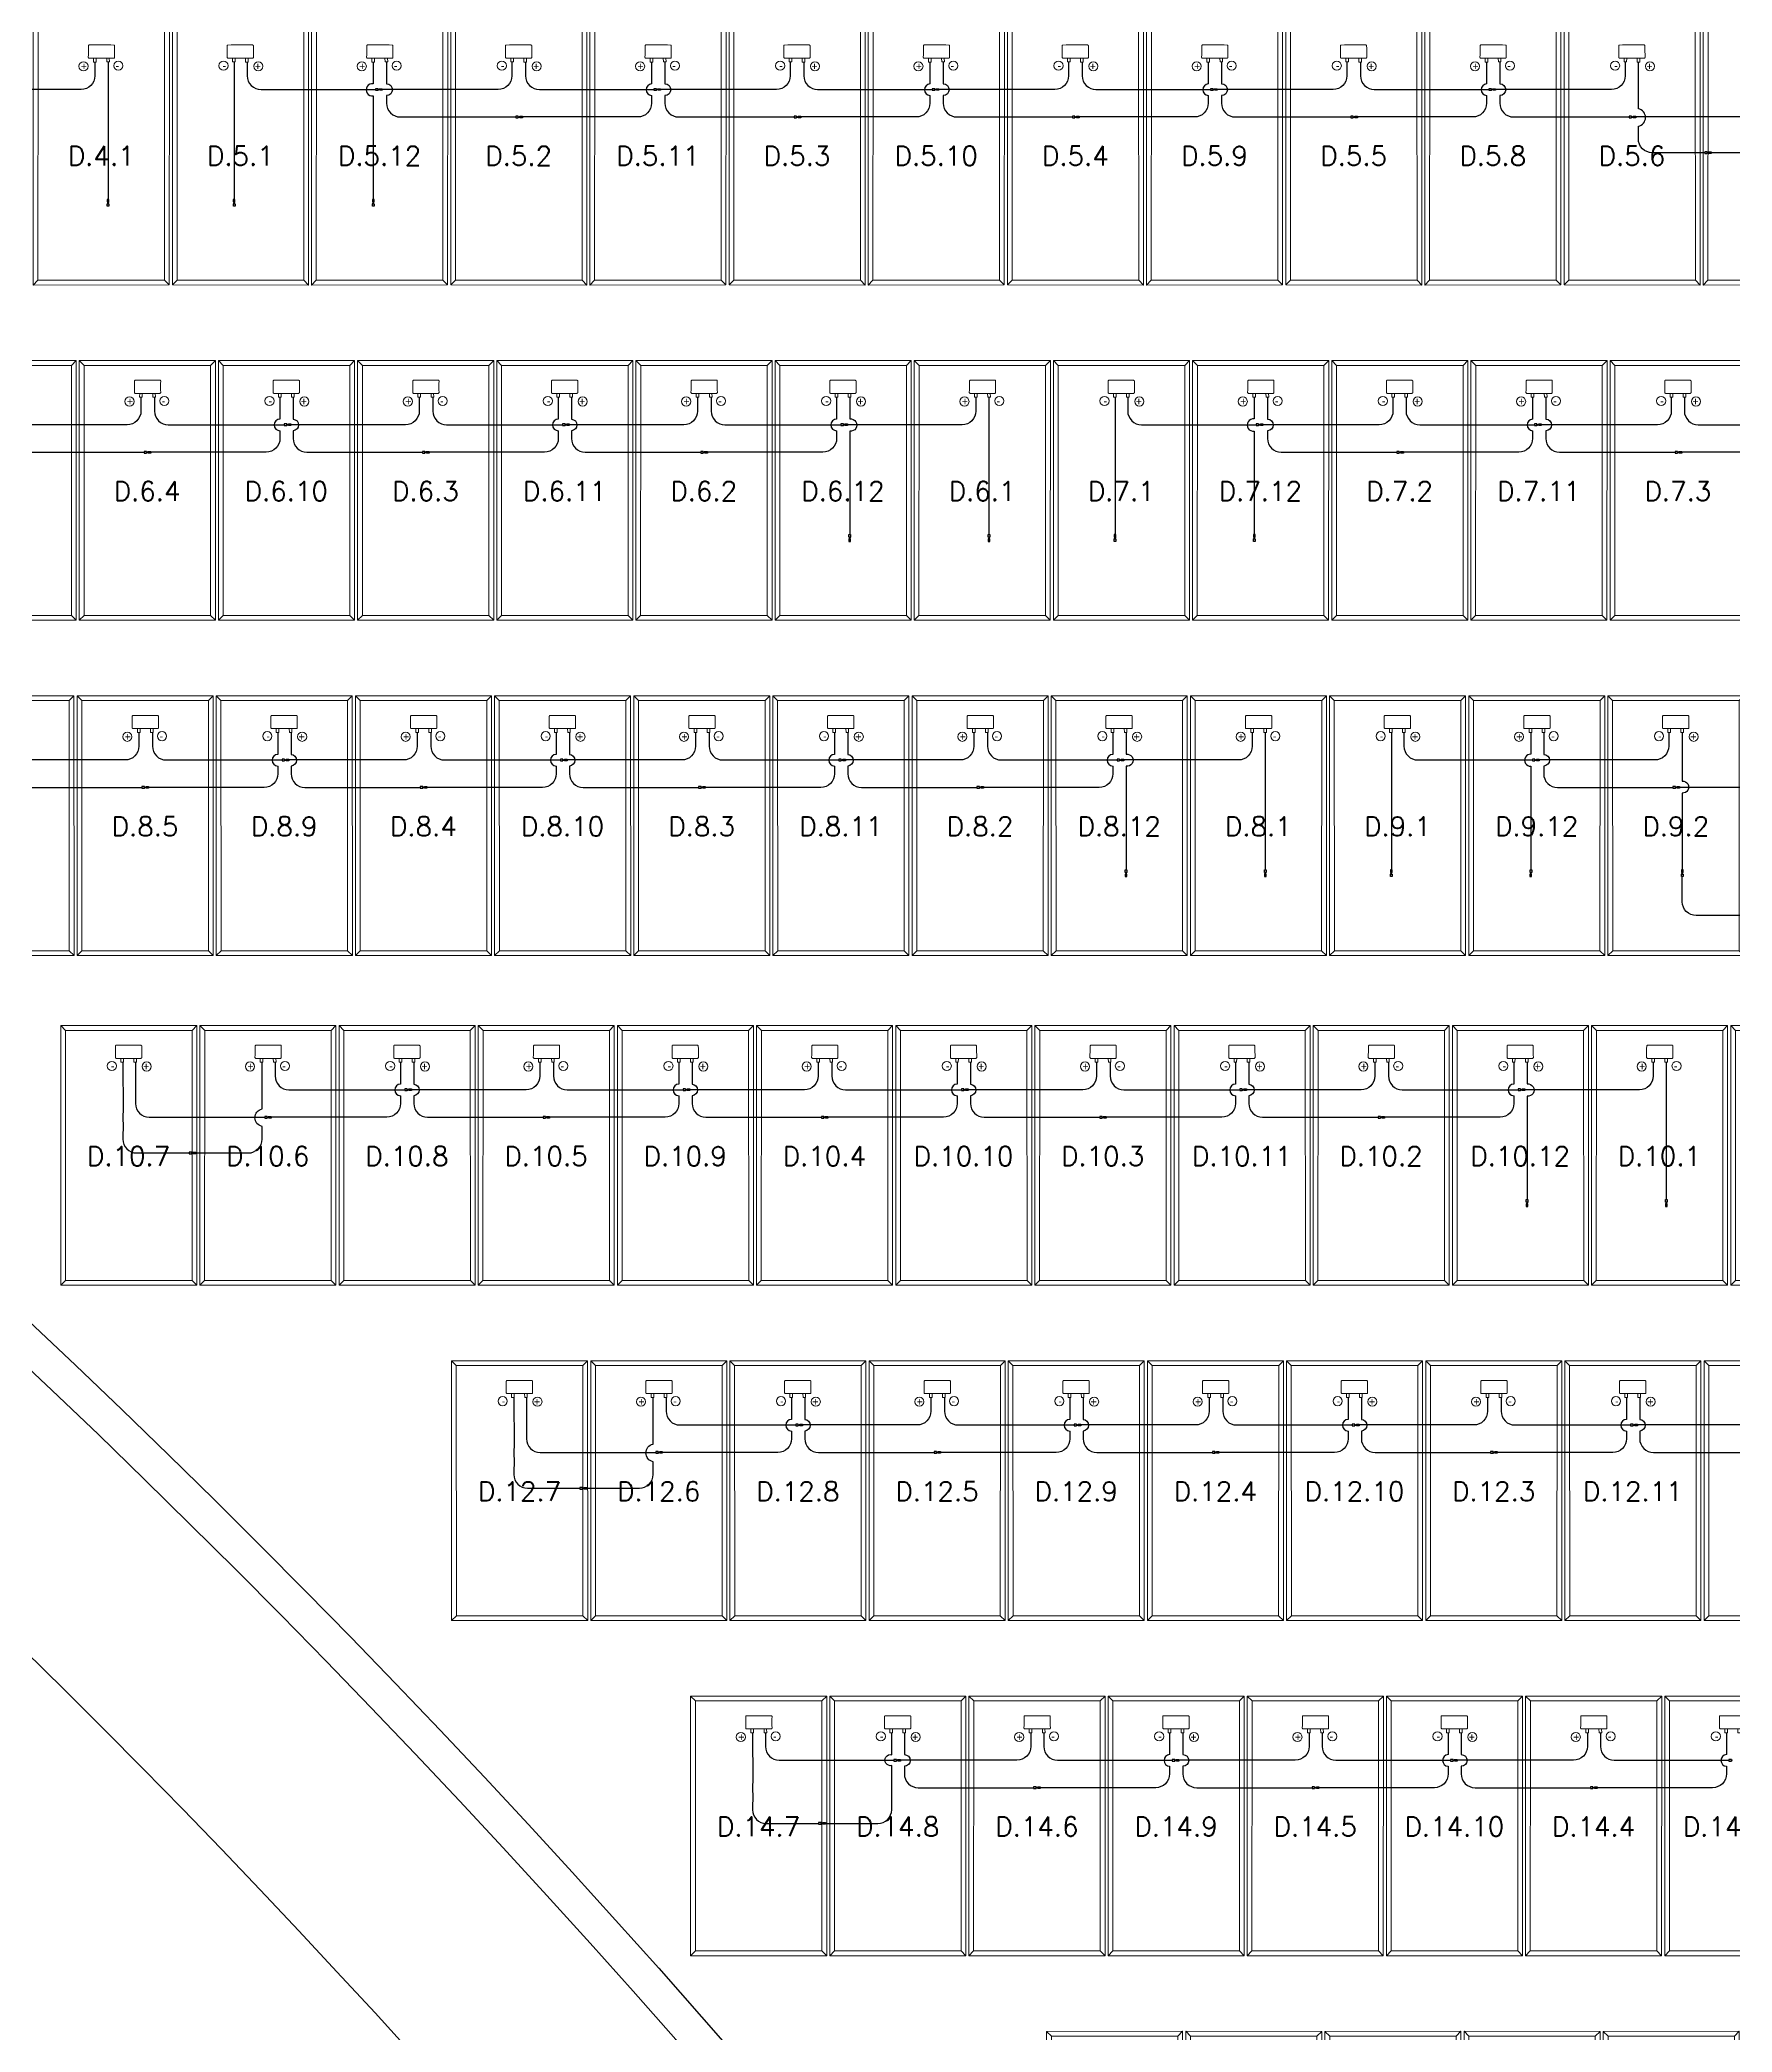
# Model space of a CAD drawing. Header units: metres. Extents: x 1796 to 2240, y -1398 to -999.
# Drawn here: x 2064.93 to 2077.25, y -1202.08 to -1187.58 of the extents above; entities that cross this region are included whole.
import ezdxf

# ---------------------------------------------------------------- set-up
doc = ezdxf.new("R2010")
doc.units = ezdxf.units.M
doc.header["$MEASUREMENT"] = 0
for name, color, linetype in [('ARQUITETURA', 253, 'CONTINUOUS'), ('CABO_MODULO_FV', 7, 'CONTINUOUS'), ('CABO_ORION_FV', 7, 'CONTINUOUS'), ('CONECTOR_MODULO_FV', 3, 'CONTINUOUS'), ('MÓDULOS FV', 7, 'CONTINUOUS')]:
    doc.layers.add(name, color=color, linetype=linetype)
doc.layers.add('MOD_ALOCADOS_A', color=5, linetype='CONTINUOUS', lineweight=9)
doc.layers.add('MODULOS_PV', color=2, linetype='CONTINUOUS', lineweight=9)
doc.styles.add('R120-500', font='romans.shx', dxfattribs={"height": 1.5})

# ---------------------------------------------------------------- blocks, each defined once
blk = doc.blocks.new('modulo')
at = {"layer": 'MODULOS_PV', "color": 8}
for p, q in [((-0.751, 2.014), (-0.753, 2.063)), ((-1.381, 1.342), (-1.43, 1.34)), ((0.577, 0.769), (0.626, 0.771)), ((-0.053, 0.097), (-0.051, 0.048))]:
    blk.add_line(p, q, dxfattribs=at)
for points in [[(-1.43, 1.34), (-0.753, 2.063), (0.626, 0.771), (-0.051, 0.048)], [(-1.381, 1.342), (-0.751, 2.014), (0.577, 0.769), (-0.053, 0.097)]]:
    blk.add_lwpolyline(points, close=True, dxfattribs=at)
for points in [[(-0.956, 1.498), (-0.935, 1.478), (-0.922, 1.492), (-0.943, 1.512)], [(-0.878, 1.581), (-0.857, 1.562), (-0.87, 1.548), (-0.891, 1.567)]]:
    blk.add_lwpolyline(points, dxfattribs=at)
blk.add_circle((-0.793, 1.591), 0.0332, dxfattribs=at)
at = {"layer": 'MODULOS_PV', "color": 1}
blk.add_circle((-0.963, 1.403), 0.0332, dxfattribs=at)
at = {"layer": 'MODULOS_PV', "color": 8}
blk.add_open_spline([(-0.986, 1.473), (-1.006, 1.493), (-1.027, 1.512), (-1.048, 1.532), (-1.048, 1.532), (-1.049, 1.534), (-1.049, 1.536), (-1.048, 1.538), (-1.048, 1.539), (-1.007, 1.583), (-0.966, 1.627), (-0.925, 1.67), (-0.924, 1.671), (-0.922, 1.672), (-0.919, 1.672), (-0.918, 1.671), (-0.917, 1.671), (-0.897, 1.652), (-0.876, 1.632), (-0.855, 1.613), (-0.855, 1.612), (-0.854, 1.611), (-0.854, 1.608), (-0.855, 1.606), (-0.855, 1.605), (-0.896, 1.561), (-0.937, 1.518), (-0.978, 1.474), (-0.979, 1.473), (-0.981, 1.472), (-0.984, 1.472), (-0.985, 1.473), (-0.986, 1.473)], degree=3, knots=[0, 0, 0, 0, 1, 1, 1, 1.002534, 1.003925, 1.008052, 1.008052, 1.008052, 2.008052, 2.008052, 2.008052, 2.012179, 2.01357, 2.016104, 2.016104, 2.016104, 3.016104, 3.016104, 3.016104, 3.018638, 3.02003, 3.024156, 3.024156, 3.024156, 4.024156, 4.024156, 4.024156, 4.028283, 4.029675, 4.032208, 4.032208, 4.032208, 4.032208], dxfattribs=at)
at = {"layer": 'MODULOS_PV', "color": 8, "insert": (-0.827, 1.597), "char_height": 0.0572, "width": 0.10748, "attachment_point": 1, "rotation": 46.8722}
blk.add_mtext('-', dxfattribs=at)
at = {"layer": 'MODULOS_PV', "color": 1, "insert": (-0.997, 1.409), "char_height": 0.0572, "width": 0.10748, "attachment_point": 1, "rotation": 46.8722}
blk.add_mtext('+', dxfattribs=at)
blk = doc.blocks.new('CONECTOR_PLACA')
at = {"layer": 'CONECTOR_MODULO_FV'}
blk.add_hatch(color=256, dxfattribs=at).paths.add_polyline_path([(-0.001, -0.018), (0.001, -0.018), (0.001, -0.024), (0, -0.024), (-0.001, -0.024)])
for p, q in [((0, 0), (-0.006, 0)), ((-0.006, 0), (-0.006, -0.018)), ((0.006, 0), (0, 0)), ((0.006, -0.018), (0.006, 0)), ((-0.006, -0.018), (0.006, -0.018)), ((-0.001, -0.018), (-0.001, -0.024)), ((0.001, -0.018), (0.001, -0.024))]:
    blk.add_line(p, q, dxfattribs=at)
for points in [[(-0.002, -0.018), (-0.002, -0.022), (-0.001, -0.023), (-0.001, -0.024), (0, -0.024)], [(0.002, -0.018), (0.002, -0.022), (0.001, -0.023), (0.001, -0.024), (0, -0.024)]]:
    blk.add_lwpolyline(points, dxfattribs=at)
blk = doc.blocks.new('CONECTOR ORION')
at = {"layer": 'CONECTOR_MODULO_FV', "true_color": 0xf8d731}
blk.add_hatch(color=40, dxfattribs=at).paths.add_polyline_path([(-537.822, -669.536), (-537.822, -669.538), (-537.816, -669.538), (-537.816, -669.537), (-537.816, -669.536)])
at = {"layer": 'CONECTOR_MODULO_FV', "color": 40, "true_color": 0xf8d731}
for p, q in [((-537.84, -669.537), (-537.84, -669.531)), ((-537.84, -669.531), (-537.822, -669.531)), ((-537.84, -669.543), (-537.84, -669.537)), ((-537.822, -669.543), (-537.84, -669.543)), ((-537.822, -669.531), (-537.822, -669.543)), ((-537.822, -669.536), (-537.816, -669.536)), ((-537.822, -669.538), (-537.816, -669.538))]:
    blk.add_line(p, q, dxfattribs=at)
for points in [[(-537.822, -669.534), (-537.818, -669.534), (-537.817, -669.536), (-537.816, -669.536), (-537.816, -669.537)], [(-537.822, -669.539), (-537.818, -669.539), (-537.817, -669.538), (-537.816, -669.538), (-537.816, -669.537)]]:
    blk.add_lwpolyline(points, dxfattribs=at)

msp = doc.modelspace()

# ---------------------------------------------------------------- hatches: boundary and pattern name
at = {"layer": 'ARQUITETURA'}
h = msp.add_hatch(dxfattribs=at)
h.set_pattern_fill('AR-SAND', color=116, scale=3, angle=-46.877, style=0)
h.set_pattern_definition([(350.62296, (1466.5355, -762.2295), (4.089919, 4.08927), [0, -4.56, 0, -5.1, 0, -4.875]), (320.623, (1466.5355, -762.2295), (9.808834, 1.91215), [0, -2.46, 0, -4.11, 0, -1.575]), (280.62296, (1464.013, -759.536), (6.39856, -6.807323), [0, -1.5, 0, -5.4, 0, -7.05]), (270.623, (1464.013, -759.536), (8.08648, -4.78256), [0, -0.75, 0, -3.54, 0, -4.05])])
edge = h.paths.add_edge_path(flags=16)
edge.add_arc((2066.287, -1207.214), 1.5, 0, 360)
edge = h.paths.add_edge_path(flags=16)
edge.add_arc((2057.599, -1198.564), 1.5, 0, 360)
edge = h.paths.add_edge_path(flags=16)
edge.add_arc((2073.665, -1217.85), 1.5, 0, 360)
edge = h.paths.add_edge_path()
edge.add_line((2077.352, -1309.792), (2085.445, -1302.211))
edge.add_line((2085.445, -1302.211), (2073.239, -1273.427))
edge.add_line((2073.239, -1273.427), (2067.011, -1271.396))
edge.add_line((2067.011, -1271.396), (2078.13, -1237.298))
edge.add_line((2078.13, -1237.298), (2099.861, -1244.384))
edge.add_line((2099.861, -1244.384), (2105.891, -1225.893))
edge.add_line((2105.891, -1225.893), (2099.905, -1223.941))
edge.add_line((2099.905, -1223.941), (2088.659, -1230.952))
edge.add_line((2088.659, -1230.952), (2087.386, -1231.745))
edge.add_line((2087.386, -1231.745), (2081.302, -1221.986))
edge.add_line((2081.302, -1221.986), (2075.324, -1212.397))
edge.add_arc((2015.073, -1249.958), 71, 31.93963, 58.40362)
edge.add_line((2052.273, -1189.483), (2051.642, -1190.504))
edge.add_line((2051.642, -1190.504), (2053.79, -1191.88))
edge.add_line((2053.79, -1191.88), (2048.269, -1200.819))
edge.add_line((2048.269, -1200.819), (2046.144, -1199.883))
edge.add_line((2046.144, -1199.883), (2045.083, -1201.601))
edge.add_line((2045.083, -1201.601), (2040.549, -1199.602))
edge.add_line((2040.549, -1199.602), (2026.147, -1232.207))
edge.add_line((2026.147, -1232.207), (2038.654, -1250.543))
edge.add_line((2038.654, -1250.543), (2041.807, -1254.475))
edge.add_line((2041.807, -1254.475), (2044.458, -1252.416))
edge.add_arc((2056.298, -1243.206), 15, -76.2429, 217.8803, ccw=False)
edge.add_line((2059.865, -1257.775), (2060.07, -1259.076))
edge.add_line((2060.07, -1259.076), (2062.972, -1258.62))
edge.add_line((2062.972, -1258.62), (2063.461, -1261.731))
edge.add_line((2063.461, -1261.731), (2056.398, -1262.842))
edge.add_line((2056.398, -1262.842), (2055.909, -1259.731))
edge.add_line((2055.909, -1259.731), (2057.581, -1259.468))
edge.add_line((2057.581, -1259.468), (2057.377, -1258.167))
edge.add_arc((2056.298, -1243.206), 15, 229.7345, 274.1253, ccw=False)
edge.add_line((2046.603, -1254.651), (2042.748, -1259.156))
edge.add_line((2042.748, -1259.156), (2047.014, -1260.547))
edge.add_line((2047.014, -1260.547), (2045.299, -1265.809))
edge.add_line((2045.299, -1265.809), (2040.345, -1264.193))
edge.add_line((2040.345, -1264.193), (2039.012, -1268.282))
edge.add_line((2039.012, -1268.282), (2061.183, -1275.512))
edge.add_line((2061.183, -1275.512), (2054.053, -1297.379))
edge.add_line((2054.053, -1297.379), (2078.772, -1305.439))
edge.add_line((2078.772, -1305.439), (2077.352, -1309.792))

# ---------------------------------------------------------------- linework, layer by layer
msp.add_lwpolyline([(2006.496, -1174.337), (2028.464, -1178.451, -0.210066), (2076.809, -1211.471)], format="xyb", dxfattribs=at)
for radius, start, end in [(90.5, 31.93963, 79.39324), (90.25, 31.93963, 79.39324), (92, 41.65318, 63.57537), (72.5, 31.93963, 79.39324), (71, 31.93963, 74.22149)]:
    msp.add_arc((2015.073, -1249.958), radius, start, end, dxfattribs=at)
at = {"layer": 'CABO_MODULO_FV'}
for p, q in [((2065.431, -1187.742), (2065.431, -1188.742)), ((2066.348, -1187.742), (2066.348, -1188.742)), ((2071.843, -1190.182), (2071.843, -1191.182)), ((2072.761, -1190.182), (2072.761, -1191.182)), ((2073.854, -1192.622), (2073.854, -1193.622)), ((2074.772, -1192.622), (2074.772, -1193.622)), ((2076.773, -1195.022), (2076.773, -1196.022))]:
    msp.add_line(p, q, dxfattribs=at)
at = {"layer": 'CABO_MODULO_FV', "color": 1}
for points in [[(2065.335, -1187.742), (2065.335, -1187.842, -0.414214), (2065.235, -1187.942), (2064.401, -1187.942)], [(2066.444, -1187.742), (2066.444, -1187.842, 0.414214), (2066.544, -1187.942), (2067.378, -1187.942)], [(2067.361, -1187.742), (2067.361, -1187.9, 1.170805), (2067.361, -1187.988), (2067.361, -1188.742)], [(2069.387, -1187.742), (2069.387, -1187.901, 0.928013), (2069.387, -1187.986), (2069.387, -1188.042, -0.414214), (2069.287, -1188.142), (2068.447, -1188.142)], [(2068.47, -1187.742), (2068.47, -1187.842, 0.414214), (2068.57, -1187.942), (2069.404, -1187.942)], [(2071.413, -1187.742), (2071.413, -1187.901, 0.928013), (2071.413, -1187.986), (2071.413, -1188.042, -0.414214), (2071.313, -1188.142), (2070.473, -1188.142)], [(2070.496, -1187.742), (2070.496, -1187.842, 0.414214), (2070.596, -1187.942), (2071.43, -1187.942)], [(2073.439, -1187.742), (2073.439, -1187.901, 0.928013), (2073.439, -1187.986), (2073.439, -1188.042, -0.414214), (2073.339, -1188.142), (2072.499, -1188.142)], [(2072.522, -1187.742), (2072.522, -1187.842, 0.414214), (2072.622, -1187.942), (2073.456, -1187.942)], [(2075.465, -1187.742), (2075.465, -1187.901, 0.928013), (2075.465, -1187.986), (2075.465, -1188.042, -0.414214), (2075.365, -1188.142), (2074.525, -1188.142)], [(2074.548, -1187.742), (2074.548, -1187.842, 0.414214), (2074.648, -1187.942), (2075.482, -1187.942)], [(2077.491, -1187.742), (2077.491, -1187.901, 0.032284), (2077.491, -1187.986), (2077.491, -1188.042, -0.414214), (2077.391, -1188.142), (2076.551, -1188.142)], [(2077.053, -1188.402), (2076.67, -1188.402, -0.414214), (2076.57, -1188.302), (2076.57, -1188.209, 0.823789), (2076.57, -1188.082), (2076.57, -1187.742)], [(2065.67, -1190.182), (2065.67, -1190.282, -0.414214), (2065.57, -1190.382), (2064.735, -1190.382)], [(2064.752, -1190.182), (2064.752, -1190.341, -0.928013), (2064.752, -1190.426), (2064.752, -1190.482, 0.414214), (2064.852, -1190.582), (2065.693, -1190.582)], [(2067.696, -1190.182), (2067.696, -1190.282, -0.414214), (2067.596, -1190.382), (2066.761, -1190.382)], [(2066.778, -1190.182), (2066.778, -1190.341, -0.928013), (2066.778, -1190.426), (2066.778, -1190.482, 0.414214), (2066.878, -1190.582), (2067.719, -1190.582)], [(2069.722, -1190.182), (2069.722, -1190.282, -0.414214), (2069.622, -1190.382), (2068.787, -1190.382)], [(2068.804, -1190.182), (2068.804, -1190.341, -0.928013), (2068.804, -1190.426), (2068.804, -1190.482, 0.414214), (2068.904, -1190.582), (2069.745, -1190.582)], [(2071.748, -1190.182), (2071.748, -1190.282, -0.414214), (2071.648, -1190.382), (2070.813, -1190.382)], [(2070.83, -1190.182), (2070.83, -1190.34, -1.170805), (2070.83, -1190.428), (2070.83, -1191.182)], [(2072.853, -1190.182), (2072.853, -1190.282, 0.414214), (2072.953, -1190.382), (2073.788, -1190.382)], [(2073.774, -1190.182), (2073.774, -1190.34, 1.170805), (2073.774, -1190.428), (2073.774, -1191.182)], [(2075.8, -1190.182), (2075.8, -1190.341, 0.928013), (2075.8, -1190.426), (2075.8, -1190.482, -0.414214), (2075.7, -1190.582), (2074.86, -1190.582)], [(2074.879, -1190.182), (2074.879, -1190.282, 0.414214), (2074.979, -1190.382), (2075.814, -1190.382)], [(2077.826, -1190.182), (2077.826, -1190.341, 0.928013), (2077.826, -1190.426), (2077.826, -1190.482, -0.414214), (2077.726, -1190.582), (2076.886, -1190.582)], [(2076.905, -1190.182), (2076.905, -1190.282, 0.414214), (2077.005, -1190.382), (2077.84, -1190.382)], [(2065.655, -1192.622), (2065.655, -1192.722, -0.414214), (2065.555, -1192.822), (2064.72, -1192.822)], [(2064.737, -1192.622), (2064.737, -1192.781, -0.928013), (2064.737, -1192.866), (2064.737, -1192.922, 0.414214), (2064.837, -1193.022), (2065.677, -1193.022)], [(2067.681, -1192.622), (2067.681, -1192.722, -0.414214), (2067.581, -1192.822), (2066.746, -1192.822)], [(2066.763, -1192.622), (2066.763, -1192.781, -0.928013), (2066.763, -1192.866), (2066.763, -1192.922, 0.414214), (2066.863, -1193.022), (2067.703, -1193.022)], [(2069.707, -1192.622), (2069.707, -1192.722, -0.414214), (2069.607, -1192.822), (2068.772, -1192.822)], [(2068.789, -1192.622), (2068.789, -1192.781, -0.928013), (2068.789, -1192.866), (2068.789, -1192.922, 0.414214), (2068.889, -1193.022), (2069.729, -1193.022)], [(2071.733, -1192.622), (2071.733, -1192.722, -0.414214), (2071.633, -1192.822), (2070.798, -1192.822)], [(2070.815, -1192.622), (2070.815, -1192.781, -0.928013), (2070.815, -1192.866), (2070.815, -1192.922, 0.414214), (2070.915, -1193.022), (2071.755, -1193.022)], [(2073.759, -1192.622), (2073.759, -1192.722, -0.414214), (2073.659, -1192.822), (2072.824, -1192.822)], [(2072.841, -1192.622), (2072.841, -1192.78, -1.170805), (2072.841, -1192.868), (2072.841, -1193.622)], [(2074.864, -1192.622), (2074.864, -1192.722, 0.414214), (2074.964, -1192.822), (2075.799, -1192.822)], [(2075.788, -1192.622), (2075.788, -1192.78, 1.039504), (2075.788, -1192.868), (2075.788, -1193.622)], [(2077.811, -1192.622), (2077.811, -1192.781, 0.003054), (2077.811, -1192.866), (2077.811, -1192.922, -0.414214), (2077.711, -1193.022), (2076.87, -1193.022)], [(2076.89, -1192.622), (2076.89, -1192.975, -1.039504), (2076.89, -1193.063), (2076.89, -1193.622)], [(2065.63, -1195.022), (2065.63, -1195.181, -0.032284), (2065.63, -1195.266), (2065.63, -1195.322, 0.414214), (2065.73, -1195.422), (2066.571, -1195.422)], [(2066.069, -1195.682), (2066.452, -1195.682, 0.414214), (2066.552, -1195.582), (2066.552, -1195.489, -0.823789), (2066.552, -1195.362), (2066.552, -1195.022)], [(2068.574, -1195.022), (2068.574, -1195.122, -0.414214), (2068.474, -1195.222), (2067.639, -1195.222)], [(2067.656, -1195.022), (2067.656, -1195.181, -0.928013), (2067.656, -1195.266), (2067.656, -1195.322, 0.414214), (2067.756, -1195.422), (2068.597, -1195.422)], [(2070.6, -1195.022), (2070.6, -1195.122, -0.414214), (2070.5, -1195.222), (2069.665, -1195.222)], [(2069.682, -1195.022), (2069.682, -1195.181, -0.928013), (2069.682, -1195.266), (2069.682, -1195.322, 0.414214), (2069.782, -1195.422), (2070.623, -1195.422)], [(2072.626, -1195.022), (2072.626, -1195.122, -0.414214), (2072.526, -1195.222), (2071.691, -1195.222)], [(2071.708, -1195.022), (2071.708, -1195.181, -0.928013), (2071.708, -1195.266), (2071.708, -1195.322, 0.414214), (2071.808, -1195.422), (2072.649, -1195.422)], [(2074.652, -1195.022), (2074.652, -1195.122, -0.414214), (2074.552, -1195.222), (2073.717, -1195.222)], [(2073.734, -1195.022), (2073.734, -1195.181, -0.928013), (2073.734, -1195.266), (2073.734, -1195.322, 0.414214), (2073.834, -1195.422), (2074.675, -1195.422)], [(2076.678, -1195.022), (2076.678, -1195.122, -0.414214), (2076.578, -1195.222), (2075.743, -1195.222)], [(2075.76, -1195.022), (2075.76, -1195.18, -1.170805), (2075.76, -1195.268), (2075.76, -1196.022)], [(2068.476, -1197.462), (2068.476, -1197.621, -0.032284), (2068.476, -1197.706), (2068.476, -1197.762, 0.414214), (2068.576, -1197.862), (2069.417, -1197.862)], [(2068.915, -1198.122), (2069.298, -1198.122, 0.414214), (2069.398, -1198.022), (2069.398, -1197.929, -0.823789), (2069.398, -1197.802), (2069.398, -1197.462)], [(2071.42, -1197.462), (2071.42, -1197.562, -0.414214), (2071.32, -1197.662), (2070.485, -1197.662)], [(2070.502, -1197.462), (2070.502, -1197.621, -0.928013), (2070.502, -1197.706), (2070.502, -1197.762, 0.414214), (2070.602, -1197.862), (2071.443, -1197.862)], [(2073.446, -1197.462), (2073.446, -1197.562, -0.414214), (2073.346, -1197.662), (2072.511, -1197.662)], [(2072.528, -1197.462), (2072.528, -1197.621, -0.928013), (2072.528, -1197.706), (2072.528, -1197.762, 0.414214), (2072.628, -1197.862), (2073.469, -1197.862)], [(2075.472, -1197.462), (2075.472, -1197.562, -0.414214), (2075.372, -1197.662), (2074.537, -1197.662)], [(2074.554, -1197.462), (2074.554, -1197.621, -0.928013), (2074.554, -1197.706), (2074.554, -1197.762, 0.414214), (2074.654, -1197.862), (2075.495, -1197.862)], [(2077.498, -1197.462), (2077.498, -1197.562, -0.414214), (2077.398, -1197.662), (2076.563, -1197.662)], [(2076.58, -1197.462), (2076.58, -1197.621, -0.928013), (2076.58, -1197.706), (2076.58, -1197.762, 0.414214), (2076.68, -1197.862), (2077.521, -1197.862)], [(2070.121, -1199.902), (2070.123, -1200.26, 0.030541), (2070.123, -1200.348), (2070.121, -1200.462, 0.414214), (2070.221, -1200.562), (2070.603, -1200.562)], [(2072.147, -1199.902), (2072.147, -1200.002, -0.414214), (2072.047, -1200.102), (2071.199, -1200.102)], [(2071.227, -1199.902), (2071.227, -1200.061, -1), (2071.227, -1200.146), (2071.227, -1200.202, 0.414214), (2071.327, -1200.302), (2072.168, -1200.302)], [(2074.173, -1199.902), (2074.173, -1200.002, -0.414214), (2074.073, -1200.102), (2073.225, -1200.102)], [(2073.255, -1199.902), (2073.255, -1200.061, -1), (2073.255, -1200.146), (2073.255, -1200.202, 0.414214), (2073.355, -1200.302), (2074.195, -1200.302)], [(2076.199, -1199.902), (2076.199, -1200.002, -0.414214), (2076.099, -1200.102), (2075.251, -1200.102)], [(2075.281, -1199.902), (2075.281, -1200.061, -1), (2075.281, -1200.146), (2075.281, -1200.202, 0.414214), (2075.381, -1200.302), (2076.221, -1200.302)]]:
    msp.add_lwpolyline(points, format="xyb", dxfattribs=at)
at = {"layer": 'CABO_MODULO_FV'}
for points in [[(2068.37, -1187.742), (2068.37, -1187.842, -0.414214), (2068.27, -1187.942), (2067.427, -1187.942)], [(2067.458, -1187.742), (2067.458, -1187.901, -1), (2067.458, -1187.986), (2067.458, -1188.042, 0.414214), (2067.558, -1188.142), (2068.398, -1188.142)], [(2070.396, -1187.742), (2070.396, -1187.842, -0.414214), (2070.296, -1187.942), (2069.453, -1187.942)], [(2069.484, -1187.742), (2069.484, -1187.901, -1), (2069.484, -1187.986), (2069.484, -1188.042, 0.414214), (2069.584, -1188.142), (2070.424, -1188.142)], [(2072.422, -1187.742), (2072.422, -1187.842, -0.414214), (2072.322, -1187.942), (2071.479, -1187.942)], [(2071.51, -1187.742), (2071.51, -1187.901, -1), (2071.51, -1187.986), (2071.51, -1188.042, 0.414214), (2071.61, -1188.142), (2072.45, -1188.142)], [(2074.448, -1187.742), (2074.448, -1187.842, -0.414214), (2074.348, -1187.942), (2073.505, -1187.942)], [(2073.536, -1187.742), (2073.536, -1187.901, -1), (2073.536, -1187.986), (2073.536, -1188.042, 0.414214), (2073.636, -1188.142), (2074.476, -1188.142)], [(2076.474, -1187.742), (2076.474, -1187.842, -0.414214), (2076.374, -1187.942), (2075.531, -1187.942)], [(2075.562, -1187.742), (2075.562, -1187.901, -1), (2075.562, -1187.986), (2075.562, -1188.042, 0.414214), (2075.662, -1188.142), (2076.502, -1188.142)], [(2077.584, -1187.742), (2077.582, -1188.1, -0.030541), (2077.582, -1188.188), (2077.584, -1188.302, -0.414214), (2077.484, -1188.402), (2077.101, -1188.402)], [(2066.682, -1190.182), (2066.682, -1190.341, 1), (2066.682, -1190.426), (2066.682, -1190.482, -0.414214), (2066.582, -1190.582), (2065.741, -1190.582)], [(2065.769, -1190.182), (2065.769, -1190.282, 0.414214), (2065.869, -1190.382), (2066.713, -1190.382)], [(2068.708, -1190.182), (2068.708, -1190.341, 1), (2068.708, -1190.426), (2068.708, -1190.482, -0.414214), (2068.608, -1190.582), (2067.767, -1190.582)], [(2067.795, -1190.182), (2067.795, -1190.282, 0.414214), (2067.895, -1190.382), (2068.739, -1190.382)], [(2070.734, -1190.182), (2070.734, -1190.341, 1), (2070.734, -1190.426), (2070.734, -1190.482, -0.414214), (2070.634, -1190.582), (2069.793, -1190.582)], [(2069.821, -1190.182), (2069.821, -1190.282, 0.414214), (2069.921, -1190.382), (2070.765, -1190.382)], [(2074.784, -1190.182), (2074.784, -1190.282, -0.414214), (2074.684, -1190.382), (2073.837, -1190.382)], [(2073.87, -1190.182), (2073.87, -1190.341, -1), (2073.87, -1190.426), (2073.87, -1190.482, 0.414214), (2073.97, -1190.582), (2074.811, -1190.582)], [(2076.81, -1190.182), (2076.81, -1190.282, -0.414214), (2076.71, -1190.382), (2075.863, -1190.382)], [(2075.896, -1190.182), (2075.896, -1190.341, -1), (2075.896, -1190.426), (2075.896, -1190.482, 0.414214), (2075.996, -1190.582), (2076.837, -1190.582)], [(2066.667, -1192.622), (2066.667, -1192.781, 1), (2066.667, -1192.866), (2066.667, -1192.922, -0.414214), (2066.567, -1193.022), (2065.726, -1193.022)], [(2065.754, -1192.622), (2065.754, -1192.722, 0.414214), (2065.854, -1192.822), (2066.697, -1192.822)], [(2068.693, -1192.622), (2068.693, -1192.781, 1), (2068.693, -1192.866), (2068.693, -1192.922, -0.414214), (2068.593, -1193.022), (2067.752, -1193.022)], [(2067.78, -1192.622), (2067.78, -1192.722, 0.414214), (2067.88, -1192.822), (2068.723, -1192.822)], [(2070.719, -1192.622), (2070.719, -1192.781, 1), (2070.719, -1192.866), (2070.719, -1192.922, -0.414214), (2070.619, -1193.022), (2069.778, -1193.022)], [(2069.806, -1192.622), (2069.806, -1192.722, 0.414214), (2069.906, -1192.822), (2070.749, -1192.822)], [(2072.745, -1192.622), (2072.745, -1192.781, 1), (2072.745, -1192.866), (2072.745, -1192.922, -0.414214), (2072.645, -1193.022), (2071.804, -1193.022)], [(2071.832, -1192.622), (2071.832, -1192.722, 0.414214), (2071.932, -1192.822), (2072.775, -1192.822)], [(2076.791, -1192.622), (2076.791, -1192.722, -0.414214), (2076.691, -1192.822), (2075.847, -1192.822)], [(2075.881, -1192.622), (2075.881, -1192.781, -1), (2075.881, -1192.866), (2075.881, -1192.922, 0.414214), (2075.981, -1193.022), (2076.822, -1193.022)], [(2065.538, -1195.022), (2065.54, -1195.38, 0.030541), (2065.54, -1195.468), (2065.538, -1195.582, 0.414214), (2065.638, -1195.682), (2066.02, -1195.682)], [(2067.56, -1195.022), (2067.56, -1195.181, 1), (2067.56, -1195.266), (2067.56, -1195.322, -0.414214), (2067.46, -1195.422), (2066.619, -1195.422)], [(2066.647, -1195.022), (2066.647, -1195.122, 0.414214), (2066.747, -1195.222), (2067.591, -1195.222)], [(2069.586, -1195.022), (2069.586, -1195.181, 1), (2069.586, -1195.266), (2069.586, -1195.322, -0.414214), (2069.486, -1195.422), (2068.645, -1195.422)], [(2068.673, -1195.022), (2068.673, -1195.122, 0.414214), (2068.773, -1195.222), (2069.617, -1195.222)], [(2071.612, -1195.022), (2071.612, -1195.181, 1), (2071.612, -1195.266), (2071.612, -1195.322, -0.414214), (2071.512, -1195.422), (2070.671, -1195.422)], [(2070.699, -1195.022), (2070.699, -1195.122, 0.414214), (2070.799, -1195.222), (2071.643, -1195.222)], [(2073.638, -1195.022), (2073.638, -1195.181, 1), (2073.638, -1195.266), (2073.638, -1195.322, -0.414214), (2073.538, -1195.422), (2072.697, -1195.422)], [(2072.725, -1195.022), (2072.725, -1195.122, 0.414214), (2072.825, -1195.222), (2073.669, -1195.222)], [(2075.664, -1195.022), (2075.664, -1195.181, 1), (2075.664, -1195.266), (2075.664, -1195.322, -0.414214), (2075.564, -1195.422), (2074.723, -1195.422)], [(2074.751, -1195.022), (2074.751, -1195.122, 0.414214), (2074.851, -1195.222), (2075.695, -1195.222)], [(2068.384, -1197.462), (2068.386, -1197.82, 0.030541), (2068.386, -1197.908), (2068.384, -1198.022, 0.414214), (2068.484, -1198.122), (2068.866, -1198.122)], [(2070.406, -1197.462), (2070.406, -1197.621, 1), (2070.406, -1197.706), (2070.406, -1197.762, -0.414214), (2070.306, -1197.862), (2069.465, -1197.862)], [(2069.493, -1197.462), (2069.493, -1197.562, 0.414214), (2069.593, -1197.662), (2070.436, -1197.662)], [(2072.432, -1197.462), (2072.432, -1197.621, 1), (2072.432, -1197.706), (2072.432, -1197.762, -0.414214), (2072.332, -1197.862), (2071.491, -1197.862)], [(2071.519, -1197.462), (2071.519, -1197.562, 0.414214), (2071.619, -1197.662), (2072.462, -1197.662)], [(2074.458, -1197.462), (2074.458, -1197.621, 1), (2074.458, -1197.706), (2074.458, -1197.762, -0.414214), (2074.358, -1197.862), (2073.517, -1197.862)], [(2073.545, -1197.462), (2073.545, -1197.562, 0.414214), (2073.645, -1197.662), (2074.488, -1197.662)], [(2076.484, -1197.462), (2076.484, -1197.621, 1), (2076.484, -1197.706), (2076.484, -1197.762, -0.414214), (2076.384, -1197.862), (2075.543, -1197.862)], [(2075.571, -1197.462), (2075.571, -1197.562, 0.414214), (2075.671, -1197.662), (2076.514, -1197.662)], [(2070.216, -1199.902), (2070.216, -1200.002, 0.414214), (2070.316, -1200.102), (2071.151, -1200.102)], [(2070.652, -1200.562), (2071.035, -1200.562, 0.414214), (2071.135, -1200.462), (2071.135, -1200.141, -1.248285), (2071.135, -1200.062), (2071.135, -1199.902)], [(2073.157, -1199.902), (2073.157, -1200.061, 0.928013), (2073.157, -1200.146), (2073.157, -1200.202, -0.414214), (2073.057, -1200.302), (2072.216, -1200.302)], [(2072.242, -1199.902), (2072.242, -1200.002, 0.414214), (2072.342, -1200.102), (2073.177, -1200.102)], [(2075.185, -1199.902), (2075.185, -1200.061, 0.928013), (2075.185, -1200.146), (2075.185, -1200.202, -0.414214), (2075.085, -1200.302), (2074.244, -1200.302)], [(2074.268, -1199.902), (2074.268, -1200.002, 0.414214), (2074.368, -1200.102), (2075.203, -1200.102)], [(2077.211, -1199.902), (2077.211, -1200.061, 0.928013), (2077.211, -1200.146), (2077.211, -1200.202, -0.414214), (2077.111, -1200.302), (2076.27, -1200.302)], [(2076.294, -1199.902), (2076.294, -1200.002, 0.414214), (2076.394, -1200.102), (2077.229, -1200.102)]]:
    msp.add_lwpolyline(points, format="xyb", dxfattribs=at)
at = {"layer": 'CABO_ORION_FV', "color": 14, "linetype": 'ByBlock'}
msp.add_lwpolyline([(2077.422, -1194.672), (2077.422, -1194.054, 0.414214), (2077.322, -1193.954), (2076.99, -1193.954, -0.414214), (2076.89, -1193.854), (2076.89, -1193.671)], format="xyb", dxfattribs=at)

# ---------------------------------------------------------------- block references
at = {"layer": 'CONECTOR_MODULO_FV'}
for name, p, rotation in [('CONECTOR_PLACA', (2067.378, -1187.942), 90), ('CONECTOR_PLACA', (2069.404, -1187.942), 90), ('CONECTOR_PLACA', (2071.43, -1187.942), 90), ('CONECTOR_PLACA', (2073.456, -1187.942), 90), ('CONECTOR_PLACA', (2075.482, -1187.942), 90), ('CONECTOR_PLACA', (2068.398, -1188.142), 90), ('CONECTOR_PLACA', (2070.424, -1188.142), 90), ('CONECTOR_PLACA', (2072.45, -1188.142), 90), ('CONECTOR_PLACA', (2074.476, -1188.142), 90), ('CONECTOR_PLACA', (2076.502, -1188.142), 90), ('CONECTOR_PLACA', (2077.053, -1188.402), 90), ('CONECTOR ORION', (1395.894, -650.951), 90.00000000000001), ('CONECTOR ORION', (1396.812, -650.951), 90.00000000000001), ('CONECTOR ORION', (1397.825, -650.951), 90.00000000000001), ('CONECTOR_PLACA', (2066.713, -1190.382), 90.00000000000001), ('CONECTOR_PLACA', (2068.739, -1190.382), 90.00000000000001), ('CONECTOR_PLACA', (2070.765, -1190.382), 90.00000000000001), ('CONECTOR_PLACA', (2073.788, -1190.382), 90), ('CONECTOR_PLACA', (2075.814, -1190.382), 90), ('CONECTOR_PLACA', (2065.693, -1190.582), 90.00000000000001), ('CONECTOR_PLACA', (2067.719, -1190.582), 90.00000000000001), ('CONECTOR_PLACA', (2069.745, -1190.582), 90.00000000000001), ('CONECTOR_PLACA', (2074.811, -1190.582), 90), ('CONECTOR_PLACA', (2076.837, -1190.582), 90), ('CONECTOR ORION', (1403.224, -653.391), 90.00000000000001), ('CONECTOR ORION', (1404.237, -653.391), 90.00000000000001), ('CONECTOR_PLACA', (2066.697, -1192.822), 90.00000000000001), ('CONECTOR_PLACA', (2068.723, -1192.822), 90.00000000000001), ('CONECTOR_PLACA', (2070.749, -1192.822), 90.00000000000001), ('CONECTOR_PLACA', (2072.775, -1192.822), 90.00000000000001), ('CONECTOR_PLACA', (2075.799, -1192.822), 90), ('CONECTOR_PLACA', (2065.677, -1193.022), 90.00000000000001), ('CONECTOR_PLACA', (2067.703, -1193.022), 90.00000000000001), ('CONECTOR_PLACA', (2069.729, -1193.022), 90.00000000000001), ('CONECTOR_PLACA', (2071.755, -1193.022), 90.00000000000001), ('CONECTOR_PLACA', (2076.822, -1193.022), 90), ('CONECTOR ORION', (1405.235, -655.831), 90.00000000000001), ('CONECTOR ORION', (1407.353, -655.831), 90.00000000000001), ('CONECTOR_PLACA', (2067.591, -1195.222), 90.00000000000001), ('CONECTOR_PLACA', (2069.617, -1195.222), 90.00000000000001), ('CONECTOR_PLACA', (2071.643, -1195.222), 90.00000000000001), ('CONECTOR_PLACA', (2073.669, -1195.222), 90.00000000000001), ('CONECTOR_PLACA', (2075.695, -1195.222), 90.00000000000001), ('CONECTOR_PLACA', (2066.571, -1195.422), 90.00000000000001), ('CONECTOR_PLACA', (2068.597, -1195.422), 90.00000000000001), ('CONECTOR_PLACA', (2070.623, -1195.422), 90.00000000000001), ('CONECTOR_PLACA', (2072.649, -1195.422), 90.00000000000001), ('CONECTOR_PLACA', (2074.675, -1195.422), 90.00000000000001), ('CONECTOR_PLACA', (2066.02, -1195.682), 90.00000000000001), ('CONECTOR_PLACA', (2070.436, -1197.662), 90.00000000000001), ('CONECTOR_PLACA', (2072.462, -1197.662), 90.00000000000001), ('CONECTOR_PLACA', (2074.488, -1197.662), 90.00000000000001), ('CONECTOR_PLACA', (2076.514, -1197.662), 90.00000000000001), ('CONECTOR_PLACA', (2069.417, -1197.862), 90.00000000000001), ('CONECTOR_PLACA', (2071.443, -1197.862), 90.00000000000001), ('CONECTOR_PLACA', (2073.469, -1197.862), 90.00000000000001), ('CONECTOR_PLACA', (2075.495, -1197.862), 90.00000000000001), ('CONECTOR_PLACA', (2068.866, -1198.122), 90.00000000000001), ('CONECTOR_PLACA', (2071.151, -1200.102), 90), ('CONECTOR_PLACA', (2073.177, -1200.102), 90), ('CONECTOR_PLACA', (2075.203, -1200.102), 90), ('CONECTOR_PLACA', (2077.229, -1200.102), 90), ('CONECTOR_PLACA', (2072.168, -1200.302), 90), ('CONECTOR_PLACA', (2074.195, -1200.302), 90), ('CONECTOR_PLACA', (2076.221, -1200.302), 90), ('CONECTOR_PLACA', (2070.603, -1200.562), 90.00000000000001)]:
    msp.add_blockref(name, p, dxfattribs=dict(at, rotation=rotation))
at = {"layer": 'CONECTOR_MODULO_FV', "xscale": -1, "rotation": 270}
for name, p in [('CONECTOR_PLACA', (2067.427, -1187.942)), ('CONECTOR_PLACA', (2069.453, -1187.942)), ('CONECTOR_PLACA', (2071.479, -1187.942)), ('CONECTOR_PLACA', (2073.505, -1187.942)), ('CONECTOR_PLACA', (2075.531, -1187.942)), ('CONECTOR_PLACA', (2068.447, -1188.142)), ('CONECTOR_PLACA', (2070.473, -1188.142)), ('CONECTOR_PLACA', (2072.499, -1188.142)), ('CONECTOR_PLACA', (2074.525, -1188.142)), ('CONECTOR_PLACA', (2076.551, -1188.142)), ('CONECTOR_PLACA', (2077.101, -1188.402)), ('CONECTOR_PLACA', (2066.761, -1190.382)), ('CONECTOR_PLACA', (2068.787, -1190.382)), ('CONECTOR_PLACA', (2070.813, -1190.382)), ('CONECTOR_PLACA', (2073.837, -1190.382)), ('CONECTOR_PLACA', (2075.863, -1190.382)), ('CONECTOR_PLACA', (2065.741, -1190.582)), ('CONECTOR_PLACA', (2067.767, -1190.582)), ('CONECTOR_PLACA', (2069.793, -1190.582)), ('CONECTOR_PLACA', (2074.86, -1190.582)), ('CONECTOR_PLACA', (2076.886, -1190.582)), ('CONECTOR ORION', (2740.367, -653.391)), ('CONECTOR ORION', (2741.38, -653.391)), ('CONECTOR_PLACA', (2066.746, -1192.822)), ('CONECTOR_PLACA', (2068.772, -1192.822)), ('CONECTOR_PLACA', (2070.798, -1192.822)), ('CONECTOR_PLACA', (2072.824, -1192.822)), ('CONECTOR_PLACA', (2075.847, -1192.822)), ('CONECTOR_PLACA', (2065.726, -1193.022)), ('CONECTOR_PLACA', (2067.752, -1193.022)), ('CONECTOR_PLACA', (2069.778, -1193.022)), ('CONECTOR_PLACA', (2071.804, -1193.022)), ('CONECTOR_PLACA', (2076.87, -1193.022)), ('CONECTOR ORION', (2742.378, -655.831)), ('CONECTOR ORION', (2743.391, -655.831)), ('CONECTOR ORION', (2745.324, -655.831)), ('CONECTOR_PLACA', (2067.639, -1195.222)), ('CONECTOR_PLACA', (2069.665, -1195.222)), ('CONECTOR_PLACA', (2071.691, -1195.222)), ('CONECTOR_PLACA', (2073.717, -1195.222)), ('CONECTOR_PLACA', (2075.743, -1195.222)), ('CONECTOR_PLACA', (2066.619, -1195.422)), ('CONECTOR_PLACA', (2068.645, -1195.422)), ('CONECTOR_PLACA', (2070.671, -1195.422)), ('CONECTOR_PLACA', (2072.697, -1195.422)), ('CONECTOR_PLACA', (2074.723, -1195.422)), ('CONECTOR_PLACA', (2066.069, -1195.682)), ('CONECTOR ORION', (2745.297, -658.231)), ('CONECTOR ORION', (2746.31, -658.231)), ('CONECTOR_PLACA', (2070.485, -1197.662)), ('CONECTOR_PLACA', (2072.511, -1197.662)), ('CONECTOR_PLACA', (2074.537, -1197.662)), ('CONECTOR_PLACA', (2076.563, -1197.662)), ('CONECTOR_PLACA', (2069.465, -1197.862)), ('CONECTOR_PLACA', (2071.491, -1197.862)), ('CONECTOR_PLACA', (2073.517, -1197.862)), ('CONECTOR_PLACA', (2075.543, -1197.862)), ('CONECTOR_PLACA', (2068.915, -1198.122)), ('CONECTOR_PLACA', (2071.199, -1200.102)), ('CONECTOR_PLACA', (2073.225, -1200.102)), ('CONECTOR_PLACA', (2075.251, -1200.102)), ('CONECTOR_PLACA', (2072.216, -1200.302)), ('CONECTOR_PLACA', (2074.244, -1200.302)), ('CONECTOR_PLACA', (2076.27, -1200.302)), ('CONECTOR_PLACA', (2070.652, -1200.562))]:
    msp.add_blockref(name, p, dxfattribs=at)
at = {"layer": 'CONECTOR_MODULO_FV'}
for p in [(2065.431, -1188.742), (2066.348, -1188.742), (2067.361, -1188.742), (2072.761, -1191.182), (2073.774, -1191.182), (2074.772, -1193.622), (2076.89, -1193.622)]:
    msp.add_blockref('CONECTOR_PLACA', p, dxfattribs=at)
at = {"layer": 'CONECTOR_MODULO_FV', "xscale": -1}
for p in [(2070.83, -1191.182), (2071.843, -1191.182), (2072.841, -1193.622), (2073.854, -1193.622), (2075.788, -1193.622), (2075.76, -1196.022), (2076.773, -1196.022)]:
    msp.add_blockref('CONECTOR_PLACA', p, dxfattribs=at)
at = {"layer": 'MÓDULOS FV', "xscale": -1}
for p, rotation in [((2064.864, -1189.435), 46.87216913315991), ((2066.89, -1189.435), 46.87216913315991), ((2068.916, -1189.435), 46.87216913315991), ((2070.942, -1189.435), 46.87216913315991), ((2072.968, -1189.435), 46.87216913315991), ((2074.994, -1189.435), 46.87216913315991), ((2077.02, -1189.435), 46.87216913315991), ((2079.046, -1189.435), 46.87216913315991), ((2065.199, -1191.875), 46.87216913315991), ((2067.225, -1191.875), 46.87216913315991), ((2069.251, -1191.875), 46.87216913315991), ((2071.277, -1191.875), 46.87216913315991), ((2073.303, -1191.875), 46.87216913315991), ((2075.329, -1191.875), 46.87216913315991), ((2077.355, -1191.875), 46.87216913315991), ((2065.183, -1194.315), 46.87216913315991), ((2067.209, -1194.315), 46.87216913315991), ((2069.235, -1194.315), 46.87216913315991), ((2071.261, -1194.315), 46.87216913315991), ((2073.287, -1194.315), 46.87216913315991), ((2075.313, -1194.315), 46.87216913315991), ((2077.339, -1194.315), 46.87216913315991), ((2066.077, -1196.715), 46.87216913315991), ((2068.103, -1196.715), 46.87216913315991), ((2070.129, -1196.715), 46.87216913315991), ((2072.155, -1196.715), 46.87216913315991), ((2074.181, -1196.715), 46.87216913315991), ((2076.207, -1196.715), 46.87216913315991), ((2078.233, -1196.715), 46.87216913315991), ((2068.922, -1199.155), 46.87216913315991), ((2070.948, -1199.155), 46.87216913315991), ((2072.974, -1199.155), 46.87216913315991), ((2075, -1199.155), 46.87216913315991), ((2077.026, -1199.155), 46.87216913315991), ((2079.052, -1199.155), 46.87216913315991), ((2071.675, -1201.595), 46.87216913315503), ((2073.701, -1201.595), 46.87216913315991), ((2075.727, -1201.595), 46.87216913315991), ((2077.753, -1201.595), 46.87216913315991), ((2074.266, -1204.035), 46.87216913315991), ((2076.292, -1204.035), 46.87216913315991), ((2078.318, -1204.035), 46.87216913315991)]:
    msp.add_blockref('modulo', p, dxfattribs=dict(at, rotation=rotation))
at = {"layer": 'MÓDULOS FV', "rotation": 313.12783086684}
for p in [(2064.886, -1189.435), (2066.912, -1189.435), (2068.938, -1189.435), (2070.964, -1189.435), (2072.99, -1189.435), (2075.016, -1189.435), (2077.042, -1189.435), (2063.195, -1191.875), (2065.221, -1191.875), (2067.247, -1191.875), (2069.273, -1191.875), (2071.299, -1191.875), (2073.325, -1191.875), (2075.351, -1191.875), (2077.377, -1191.875), (2063.179, -1194.315), (2065.205, -1194.315), (2067.231, -1194.315), (2069.257, -1194.315), (2071.283, -1194.315), (2073.309, -1194.315), (2075.335, -1194.315), (2077.361, -1194.315), (2066.099, -1196.715), (2068.125, -1196.715), (2070.151, -1196.715), (2072.177, -1196.715), (2074.203, -1196.715), (2076.229, -1196.715), (2068.944, -1199.155), (2070.97, -1199.155), (2072.996, -1199.155), (2075.022, -1199.155), (2077.048, -1199.155), (2069.671, -1201.595), (2071.697, -1201.595), (2073.723, -1201.595), (2075.749, -1201.595), (2077.775, -1201.595), (2072.262, -1204.035), (2074.288, -1204.035), (2076.314, -1204.035)]:
    msp.add_blockref('modulo', p, dxfattribs=at)

# ---------------------------------------------------------------- texts
at = {"layer": 'MOD_ALOCADOS_A', "color": 5, "char_height": 0.14, "attachment_point": 5, "style": 'R120-500'}
for s, heights, insert in [('D.4.1', [0], (2065.381, -1188.425)), ('D.10.7', [0], (2065.58, -1195.705)), ('D.10.6', [0], (2066.593, -1195.705)), ('D.10.8', [0], (2067.606, -1195.705)), ('D.10.5', [0], (2068.619, -1195.705)), ('D.10.9', [0], (2069.632, -1195.705)), ('D.10.4', [0], (2070.645, -1195.705)), ('D.10.10', [0.14], (2071.658, -1195.705)), ('D.10.3', [0], (2072.671, -1195.705)), ('D.10.11', [0], (2073.684, -1195.705)), ('D.10.2', [0], (2074.697, -1195.705)), ('D.10.12', [0], (2075.71, -1195.705)), ('D.10.1', [0], (2076.723, -1195.705))]:
    msp.add_mtext_dynamic_manual_height_columns(s, width=0.992, gutter_width=7.5, heights=heights, dxfattribs=dict(at, insert=insert))
at = {"layer": 'MOD_ALOCADOS_A', "color": 6, "char_height": 0.14, "attachment_point": 5, "style": 'R120-500'}
for s, insert in [('D.5.1', (2066.394, -1188.425)), ('D.5.12', (2067.407, -1188.425)), ('D.5.2', (2068.42, -1188.425)), ('D.5.11', (2069.433, -1188.425)), ('D.5.3', (2070.446, -1188.425)), ('D.5.10', (2071.459, -1188.425)), ('D.5.4', (2072.472, -1188.425)), ('D.5.9', (2073.485, -1188.425)), ('D.5.5', (2074.498, -1188.425)), ('D.5.8', (2075.511, -1188.425)), ('D.5.6', (2076.524, -1188.425))]:
    msp.add_mtext_dynamic_manual_height_columns(s, width=0.992, gutter_width=7.5, heights=[0], dxfattribs=dict(at, insert=insert))
at = {"layer": 'MOD_ALOCADOS_A', "color": 4, "char_height": 0.14, "attachment_point": 5, "style": 'R120-500'}
for s, heights, insert in [('D.6.4', [0], (2065.715, -1190.865)), ('D.6.10', [0.14], (2066.728, -1190.865)), ('D.6.3', [0], (2067.741, -1190.865)), ('D.6.11', [0], (2068.754, -1190.865)), ('D.6.2', [0], (2069.767, -1190.865)), ('D.6.12', [0], (2070.78, -1190.865)), ('D.6.1', [0], (2071.793, -1190.865)), ('D.12.7', [0], (2068.426, -1198.145)), ('D.12.6', [0], (2069.439, -1198.145)), ('D.12.8', [0], (2070.452, -1198.145)), ('D.12.5', [0], (2071.465, -1198.145)), ('D.12.9', [0], (2072.478, -1198.145)), ('D.12.4', [0], (2073.491, -1198.145)), ('D.12.10', [0.14], (2074.504, -1198.145)), ('D.12.3', [0], (2075.517, -1198.145)), ('D.12.11', [0], (2076.53, -1198.145))]:
    msp.add_mtext_dynamic_manual_height_columns(s, width=0.992, gutter_width=7.5, heights=heights, dxfattribs=dict(at, insert=insert))
at = {"layer": 'MOD_ALOCADOS_A', "color": 1, "char_height": 0.14, "attachment_point": 5, "style": 'R120-500'}
for s, insert in [('D.7.1', (2072.806, -1190.865)), ('D.7.12', (2073.819, -1190.865)), ('D.7.2', (2074.832, -1190.865)), ('D.7.11', (2075.845, -1190.865)), ('D.7.3', (2076.858, -1190.865))]:
    msp.add_mtext_dynamic_manual_height_columns(s, width=0.992, gutter_width=7.5, heights=[0], dxfattribs=dict(at, insert=insert))
at = {"layer": 'MOD_ALOCADOS_A', "color": 2, "char_height": 0.14, "attachment_point": 5, "style": 'R120-500'}
for s, heights, insert in [('D.8.5', [0], (2065.7, -1193.305)), ('D.8.9', [0], (2066.713, -1193.305)), ('D.8.4', [0], (2067.726, -1193.305)), ('D.8.10', [0.14], (2068.739, -1193.305)), ('D.8.3', [0], (2069.752, -1193.305)), ('D.8.11', [0], (2070.765, -1193.305)), ('D.8.2', [0], (2071.778, -1193.305)), ('D.8.12', [0], (2072.791, -1193.305)), ('D.8.1', [0], (2073.804, -1193.305)), ('D.14.7', [0], (2070.166, -1200.585)), ('D.14.8', [0], (2071.179, -1200.585)), ('D.14.6', [0], (2072.192, -1200.585)), ('D.14.9', [0], (2073.205, -1200.585)), ('D.14.5', [0], (2074.218, -1200.585)), ('D.14.10', [0], (2075.231, -1200.585)), ('D.14.4', [0], (2076.244, -1200.585)), ('D.14.11', [0], (2077.257, -1200.585))]:
    msp.add_mtext_dynamic_manual_height_columns(s, width=0.992, gutter_width=7.5, heights=heights, dxfattribs=dict(at, insert=insert))
at = {"layer": 'MOD_ALOCADOS_A', "color": 3, "char_height": 0.14, "attachment_point": 5, "style": 'R120-500'}
for s, insert in [('D.9.1', (2074.817, -1193.305)), ('D.9.12', (2075.83, -1193.305)), ('D.9.2', (2076.843, -1193.305))]:
    msp.add_mtext_dynamic_manual_height_columns(s, width=0.992, gutter_width=7.5, heights=[0], dxfattribs=dict(at, insert=insert))

doc.saveas('drawing.dxf')
